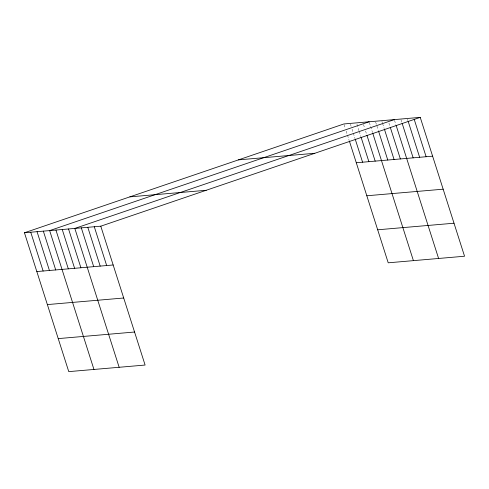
<?xml version="1.0" encoding="UTF-8"?>
<svg xmlns="http://www.w3.org/2000/svg" width="489" height="489" viewBox="0 0 489 489"><rect width="100%" height="100%" fill="white"/><g stroke="black" fill="none" stroke-linecap="round" stroke-linejoin="round"><path stroke-width="0.37" stroke-dasharray="2.44 1.83" d="M407.49 119.212L407.948 120.649M400.998 119.768L401.915 122.647M394.513 120.331L395.888 124.64M388.902 123.026L390.051 126.62M381.915 121.419L382.374 122.855M382.606 123.57L384.207 128.601M375.619 121.963L378.37 130.581M369.323 122.501L372.532 132.562M363.486 124.481L364.629 128.075M365.546 130.948L366.695 134.542M356.958 124.31L359.018 130.777M359.25 131.492L360.858 136.523M350.43 124.133L351.12 126.29M352.037 129.163L355.014 138.503M344.134 124.677L345.277 128.271M346.194 131.144L349.177 140.484"/><path stroke-width="0.73" d="M24.45 232.77L100.783 226.187L145.099 365.045L68.766 371.628L24.45 232.77L343.901 123.955L420.234 117.372L464.55 256.23L388.217 262.813L349.409 141.199M369.091 121.785L49.64 230.6L93.955 369.452M394.281 119.609L74.829 228.424L119.145 367.282M100.783 226.187L420.234 117.372M238.485 159.866L314.818 153.283M356.285 162.751L432.618 156.168M129.872 196.865L206.199 190.282M366.823 195.771L443.156 189.188M377.679 229.793L454.012 223.21M36.834 271.566L113.161 264.983M47.372 304.586L123.699 298.003M58.228 338.608L134.561 332.025M414.207 119.371L426.127 156.731M408.174 121.364L419.641 157.287M402.147 123.362L413.15 157.849M396.114 125.361L438.596 258.467M390.277 127.342L400.369 158.949M384.44 129.322L394.067 159.493M378.602 131.303L387.771 160.037M372.765 133.277L413.407 260.637M366.921 135.257L375.179 161.126M361.084 137.238L368.877 161.663M355.246 139.218L362.581 162.207M94.291 226.749L106.675 265.545M87.806 227.306L100.184 266.102M81.315 227.868L93.699 266.664M68.533 228.968L80.911 267.764M62.237 229.512L74.615 268.308M55.935 230.056L68.319 268.852M43.344 231.144L55.722 269.94M37.048 231.688L49.426 270.478M30.746 232.232L43.13 271.022"/></g></svg>
